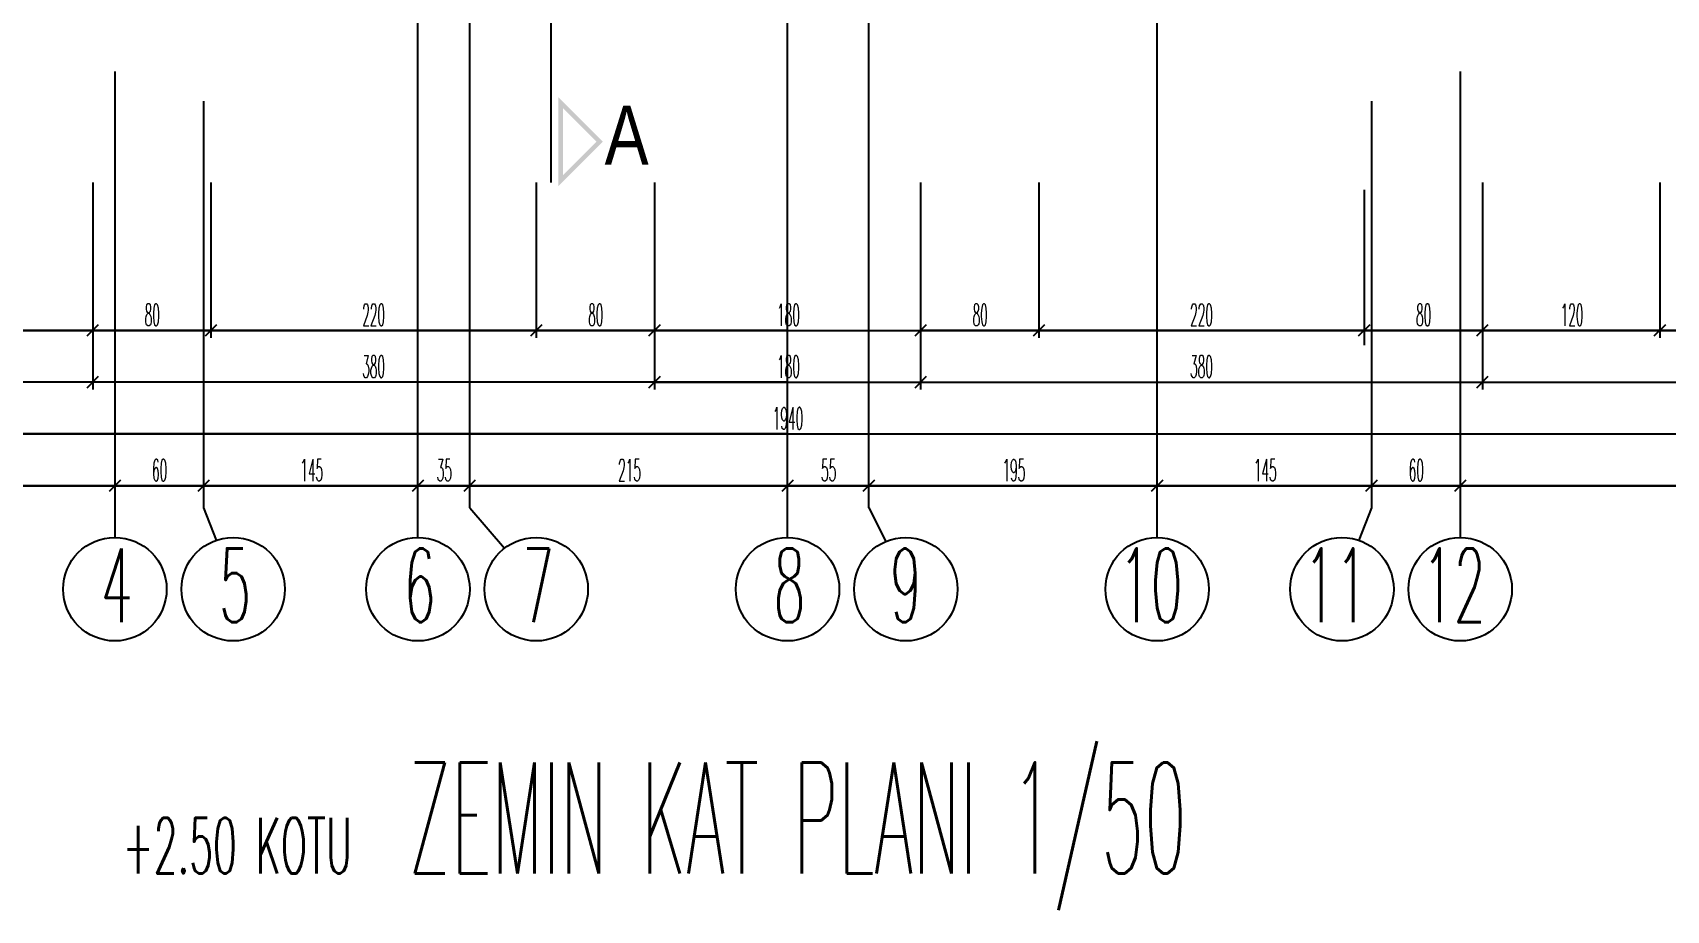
# Model space of a CAD drawing. Extents: x 78 to 306, y -397 to 18.
# Drawn here: x 272.595 to 272.816, y -396.89 to -396.7713 of the extents above; entities that cross this region are included whole.
import ezdxf

# ---------------------------------------------------------------- set-up
doc = ezdxf.new("R2010")
doc.units = 0
doc.header["$LTSCALE"] = 0.5
doc.header["$MEASUREMENT"] = 0
doc.linetypes.add('DASHDOT2', pattern=[0.5, 0.25, -0.125, 0, -0.125])
doc.linetypes.add('DASHED', pattern=[0.75, 0.5, -0.25])
doc.layers.get('0').update_dxf_attribs({"linetype": 'CONTINUOUS'})
for name, color, linetype in [('AKS', 5, 'DASHDOT2'), ('KAPI', 1, 'CONTINUOUS'), ('KOLON', 4, 'CONTINUOUS'), ('MERDIVEN', 3, 'CONTINUOUS'), ('OLCU', 31, 'CONTINUOUS'), ('TEFRIS', 11, 'CONTINUOUS')]:
    doc.layers.add(name, color=color, linetype=linetype)
doc.styles.add('MİMARİ YAZI', font='arial.ttf')
doc.styles.add('OLCU', font='romans.shx', dxfattribs={"width": 0.6, "height": 0.125})
doc.styles.add('OLCUIC', font='ROMANS.SHX', dxfattribs={"width": 0.4, "height": 0.15})

msp = doc.modelspace()

# ---------------------------------------------------------------- hatches: boundary and pattern name
at = {"layer": 'KAPI'}
h = msp.add_hatch(color=256, dxfattribs=at)
h.paths.add_polyline_path([(272.66614, -396.78004), (272.66614, -396.79204), (272.67214, -396.78604)])
h.paths.add_polyline_path([(272.66674, -396.78148), (272.6713, -396.78604), (272.66674, -396.79059)], flags=16)

# ---------------------------------------------------------------- linework, layer by layer
at = {"color": 0, "linetype": 'ByBlock'}
for p, q in [((272.60389, -396.81081), (272.60239, -396.81231)), ((272.60239, -396.81231), (272.60389, -396.81081)), ((272.61989, -396.81081), (272.61839, -396.81231)), ((272.61839, -396.81231), (272.61989, -396.81081)), ((272.66389, -396.81081), (272.66239, -396.81231)), ((272.66239, -396.81231), (272.66389, -396.81081)), ((272.67989, -396.81081), (272.67839, -396.81231)), ((272.67839, -396.81231), (272.67989, -396.81081)), ((272.71589, -396.81081), (272.71439, -396.81231)), ((272.71439, -396.81231), (272.71589, -396.81081)), ((272.73039, -396.81231), (272.73189, -396.81081)), ((272.73189, -396.81081), (272.73039, -396.81231)), ((272.77439, -396.81231), (272.77589, -396.81081)), ((272.77589, -396.81081), (272.77439, -396.81231)), ((272.79039, -396.81231), (272.79189, -396.81081)), ((272.79189, -396.81081), (272.79039, -396.81231)), ((272.81439, -396.81231), (272.81589, -396.81081)), ((272.81589, -396.81081), (272.81439, -396.81231)), ((272.60239, -396.81931), (272.60389, -396.81781)), ((272.60389, -396.81781), (272.60239, -396.81931)), ((272.67989, -396.81781), (272.67839, -396.81931)), ((272.67839, -396.81931), (272.67989, -396.81781)), ((272.71439, -396.81931), (272.71589, -396.81781)), ((272.71589, -396.81781), (272.71439, -396.81931)), ((272.79189, -396.81781), (272.79039, -396.81931)), ((272.79039, -396.81931), (272.79189, -396.81781)), ((272.60689, -396.83181), (272.60539, -396.83331)), ((272.60539, -396.83331), (272.60689, -396.83181)), ((272.61889, -396.83181), (272.61739, -396.83331)), ((272.61739, -396.83331), (272.61889, -396.83181)), ((272.64789, -396.83181), (272.64639, -396.83331)), ((272.64639, -396.83331), (272.64789, -396.83181)), ((272.65489, -396.83181), (272.65339, -396.83331)), ((272.65339, -396.83331), (272.65489, -396.83181)), ((272.69639, -396.83331), (272.69789, -396.83181)), ((272.69789, -396.83181), (272.69639, -396.83331)), ((272.70739, -396.83331), (272.70889, -396.83181)), ((272.70889, -396.83181), (272.70739, -396.83331)), ((272.74639, -396.83331), (272.74789, -396.83181)), ((272.74789, -396.83181), (272.74639, -396.83331)), ((272.77539, -396.83331), (272.77689, -396.83181)), ((272.77689, -396.83181), (272.77539, -396.83331)), ((272.78739, -396.83331), (272.78889, -396.83181)), ((272.78889, -396.83181), (272.78739, -396.83331))]:
    msp.add_line(p, q, dxfattribs=at)
at = {"layer": 'AKS'}
for p, q in [((272.60614, -396.35156), (272.60614, -396.83956)), ((272.64714, -396.83956), (272.64714, -396.35156)), ((272.69714, -396.83956), (272.69714, -396.35156)), ((272.74714, -396.83956), (272.74714, -396.35156)), ((272.78814, -396.35156), (272.78814, -396.83956)), ((272.61814, -396.35556), (272.61814, -396.83556)), ((272.65414, -396.83556), (272.65414, -396.35556)), ((272.70814, -396.83556), (272.70814, -396.35556)), ((272.77614, -396.35556), (272.77614, -396.83556)), ((272.61814, -396.83556), (272.61986, -396.83994)), ((272.65414, -396.83556), (272.65886, -396.84103)), ((272.70814, -396.83556), (272.71042, -396.84011)), ((272.77614, -396.83556), (272.77443, -396.83994))]:
    msp.add_line(p, q, dxfattribs=at)
at = {"layer": 'KOLON', "linetype": 'DASHED', "ltscale": 0.4}
msp.add_line((272.66514, -396.79156), (272.66514, -396.76004), dxfattribs=at)
at = {"layer": 'OLCU', "ltscale": 1.4}
for p, q in [((272.60314, -396.79156), (272.60314, -396.81956)), ((272.61914, -396.79156), (272.61914, -396.81256)), ((272.66314, -396.79156), (272.66314, -396.81256)), ((272.67914, -396.79156), (272.67914, -396.81956)), ((272.71514, -396.79156), (272.71514, -396.81956)), ((272.73114, -396.79156), (272.73114, -396.81256)), ((272.79114, -396.79156), (272.79114, -396.81956)), ((272.81514, -396.79156), (272.81514, -396.81256)), ((272.77514, -396.79256), (272.77514, -396.81356)), ((272.69714, -396.81156), (272.47214, -396.81156)), ((272.57914, -396.81156), (272.60314, -396.81156)), ((272.60314, -396.81156), (272.61914, -396.81156)), ((272.61914, -396.81156), (272.66314, -396.81156)), ((272.66314, -396.81156), (272.67914, -396.81156)), ((272.67914, -396.81156), (272.71514, -396.81156)), ((272.69714, -396.81156), (272.92214, -396.81156)), ((272.73114, -396.81156), (272.71514, -396.81156)), ((272.77514, -396.81156), (272.73114, -396.81156)), ((272.79114, -396.81156), (272.77514, -396.81156)), ((272.81514, -396.81156), (272.79114, -396.81156)), ((272.86314, -396.81156), (272.81514, -396.81156)), ((272.69714, -396.81856), (272.47214, -396.81856)), ((272.60314, -396.81856), (272.50314, -396.81856)), ((272.67914, -396.81856), (272.60314, -396.81856)), ((272.67914, -396.81856), (272.71514, -396.81856)), ((272.69714, -396.81856), (272.92214, -396.81856)), ((272.71514, -396.81856), (272.79114, -396.81856)), ((272.79114, -396.81856), (272.89114, -396.81856)), ((272.69714, -396.82556), (272.50214, -396.82556)), ((272.50314, -396.82556), (272.89114, -396.82556)), ((272.69714, -396.82556), (272.89214, -396.82556)), ((272.69714, -396.83256), (272.50214, -396.83256)), ((272.51914, -396.83256), (272.60614, -396.83256)), ((272.60614, -396.83256), (272.61814, -396.83256)), ((272.61814, -396.83256), (272.64714, -396.83256)), ((272.64714, -396.83256), (272.65414, -396.83256)), ((272.65414, -396.83256), (272.69714, -396.83256)), ((272.69714, -396.83256), (272.89214, -396.83256)), ((272.70814, -396.83256), (272.69714, -396.83256)), ((272.74714, -396.83256), (272.70814, -396.83256)), ((272.77614, -396.83256), (272.74714, -396.83256)), ((272.78814, -396.83256), (272.77614, -396.83256)), ((272.87514, -396.83256), (272.78814, -396.83256))]:
    msp.add_line(p, q, dxfattribs=at)
at = {"layer": 'TEFRIS'}
for centre in [(272.60614, -396.84656), (272.62214, -396.84656), (272.64714, -396.84656), (272.66314, -396.84656), (272.69714, -396.84656), (272.71314, -396.84656), (272.74714, -396.84656), (272.77214, -396.84656), (272.78814, -396.84656)]:
    msp.add_circle(centre, 0.007, dxfattribs=at)

# ---------------------------------------------------------------- texts
at = {"layer": 'KAPI', "style": 'MİMARİ YAZI', "width": 0.8}
msp.add_text('A', height=0.008, dxfattribs=at).set_placement((272.67239, -396.78915))
at = {"layer": 'KOLON', "style": 'OLCU'}
for s, height, width, p in [('4', 0.01, 0.5, (272.60425, -396.85104)), ('5', 0.01, 0.5, (272.62025, -396.85104)), ('6', 0.01, 0.5, (272.64525, -396.85104)), ('7', 0.01, 0.5, (272.66125, -396.85104)), ('8', 0.01, 0.5, (272.69525, -396.85104)), ('9', 0.01, 0.5, (272.71099, -396.85104)), ('10', 0.01, 0.5, (272.74199, -396.85104)), ('11', 0.01, 0.5, (272.76699, -396.85104)), ('12', 0.01, 0.5, (272.78299, -396.85104)), ('ZEMIN KAT PLANI 1/50 ', 0.015, 0.45, (272.64584, -396.88499))]:
    msp.add_text(s, height=height, dxfattribs=dict(at, width=width)).set_placement(p)
at = {"layer": 'MERDIVEN', "linetype": 'ByBlock', "style": 'OLCU', "width": 0.5}
msp.add_text('+2.50 KOTU', height=0.0075, dxfattribs=at).set_placement((272.60721, -396.885))
at = {"layer": 'OLCU', "style": 'OLCUIC', "width": 0.4}
for s, p in [('80', (272.61017, -396.81096)), ('220', (272.6396, -396.81096)), ('80', (272.67017, -396.81096)), ('180', (272.69572, -396.81096)), ('80', (272.72217, -396.81096)), ('220', (272.7516, -396.81096)), ('80', (272.78217, -396.81096)), ('120', (272.80172, -396.81096)), ('380', (272.6396, -396.81796)), ('180', (272.69572, -396.81796)), ('380', (272.7516, -396.81796)), ('1940', (272.69514, -396.82496)), ('60', (272.61117, -396.83196)), ('145', (272.63122, -396.83196)), ('35', (272.64967, -396.83196)), ('215', (272.67422, -396.83196)), ('55', (272.70167, -396.83196)), ('195', (272.72622, -396.83196)), ('145', (272.76022, -396.83196)), ('60', (272.78117, -396.83196))]:
    msp.add_text(s, height=0.003, dxfattribs=at).set_placement(p)

doc.saveas('drawing.dxf')
